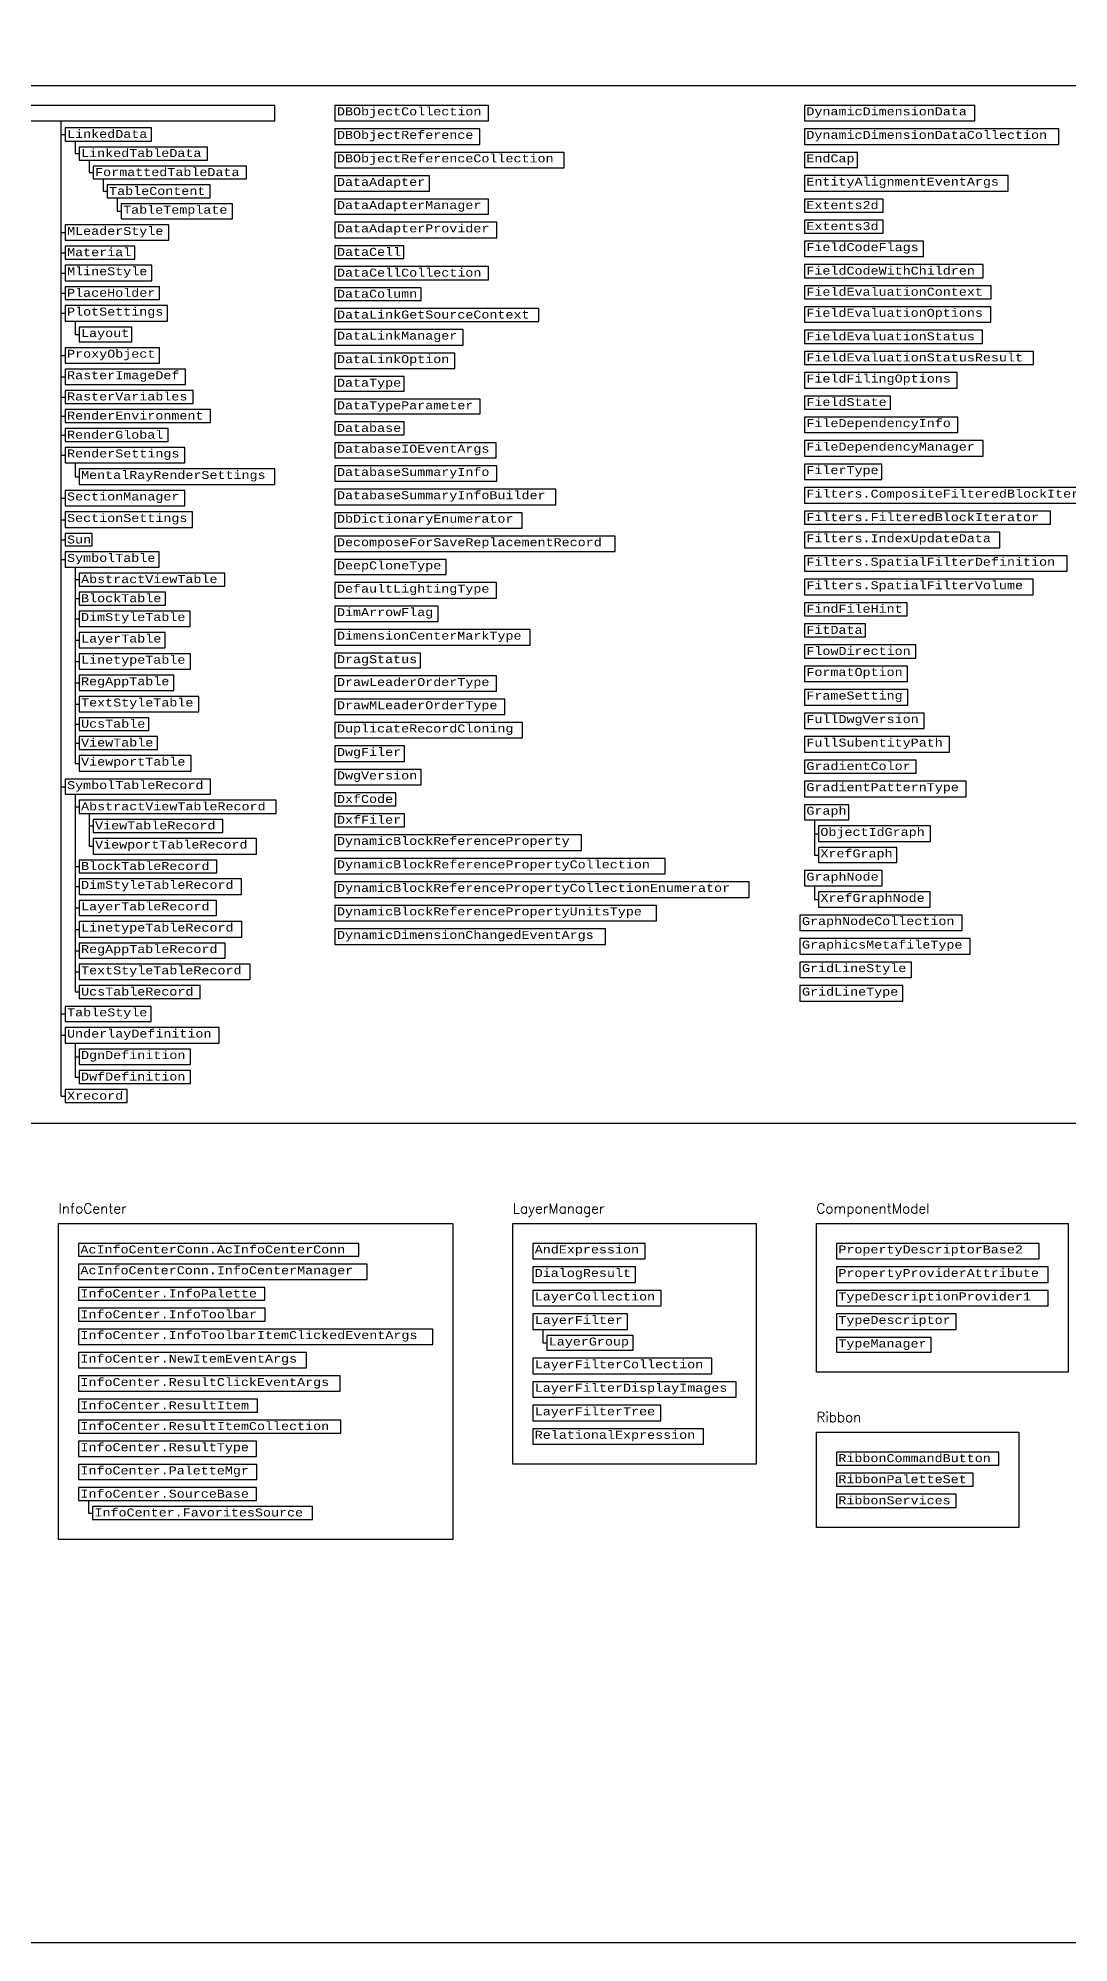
# Model space of a CAD drawing. Header units: inches. Extents: x 350 to 856, y -216 to 10.
# Drawn here: x 687.3 to 738.8, y -179.3 to -84.1 of the extents above; entities that cross this region are included whole.
import ezdxf

# ---------------------------------------------------------------- set-up
doc = ezdxf.new("R2010")
doc.units = ezdxf.units.IN
doc.header["$MEASUREMENT"] = 0
doc.layers.add('Managed', color=3, linetype='Continuous')
doc.layers.add('Raptor Managed', color=7, linetype='Continuous')
doc.styles.add('Categories', font='romanc.shx', dxfattribs={"height": 0.5})
doc.styles.add('PureManaged', font='COUR.TTF', dxfattribs={"height": 0.4})

msp = doc.modelspace()

# ---------------------------------------------------------------- linework, layer by layer
for p, q in [((688.417, -136.947), (688.417, -88.189)), ((688.417, -88.869), (688.617, -88.869)), ((689.117, -89.197), (689.117, -89.824)), ((689.117, -89.824), (689.317, -89.824)), ((689.817, -90.151), (689.817, -90.771)), ((689.817, -90.771), (690.017, -90.771)), ((690.517, -91.092), (690.517, -91.712)), ((690.517, -91.712), (690.717, -91.712)), ((691.217, -92.032), (691.217, -92.712)), ((691.217, -92.712), (691.417, -92.712)), ((688.417, -93.774), (688.617, -93.774)), ((688.417, -94.781), (688.617, -94.781)), ((688.417, -95.796), (688.617, -95.796)), ((688.417, -96.804), (688.617, -96.804)), ((688.417, -97.812), (688.617, -97.812)), ((689.117, -98.2), (689.117, -98.866)), ((689.117, -98.866), (689.317, -98.866)), ((688.417, -99.919), (688.617, -99.919)), ((688.417, -100.988), (688.617, -100.988)), ((688.417, -101.996), (688.617, -101.996)), ((688.417, -102.95), (688.617, -102.95)), ((688.417, -103.898), (688.617, -103.898)), ((688.417, -104.906), (688.617, -104.906)), ((689.117, -105.293), (689.117, -105.981)), ((689.117, -105.981), (689.317, -105.981)), ((688.417, -107.056), (688.617, -107.056)), ((688.417, -108.132), (688.617, -108.132)), ((688.417, -109.13), (688.617, -109.13)), ((688.417, -110.121), (688.617, -110.121)), ((689.117, -110.501), (689.117, -120.313)), ((689.117, -111.128), (689.317, -111.128)), ((689.117, -112.076), (689.317, -112.076)), ((689.117, -113.084), (689.317, -113.084)), ((689.117, -114.152), (689.317, -114.152)), ((689.117, -115.22), (689.317, -115.22)), ((689.117, -116.288), (689.317, -116.288)), ((689.117, -117.349), (689.317, -117.349)), ((689.117, -118.35), (689.317, -118.35)), ((689.117, -119.298), (689.317, -119.298)), ((689.117, -120.313), (689.317, -120.313)), ((688.417, -121.481), (688.617, -121.481)), ((689.117, -121.861), (689.117, -131.741)), ((689.117, -122.489), (689.317, -122.489)), ((689.817, -122.816), (689.817, -124.458)), ((689.817, -123.443), (690.017, -123.443)), ((726.056, -123.141), (726.056, -124.896)), ((689.817, -124.458), (690.017, -124.458)), ((726.056, -123.828), (726.256, -123.828)), ((689.117, -125.466), (689.317, -125.466)), ((726.056, -124.896), (726.256, -124.896)), ((689.117, -126.474), (689.317, -126.474)), ((726.056, -126.438), (726.056, -127.118)), ((689.117, -127.542), (689.317, -127.542)), ((726.056, -127.118), (726.256, -127.118)), ((689.117, -128.611), (689.317, -128.611)), ((689.117, -129.679), (689.317, -129.679)), ((689.117, -130.74), (689.317, -130.74)), ((689.117, -131.741), (689.317, -131.741)), ((688.417, -132.841), (688.617, -132.841)), ((688.417, -133.909), (688.617, -133.909)), ((689.117, -134.297), (689.117, -136)), ((689.117, -134.985), (689.317, -134.985)), ((689.117, -136), (689.317, -136)), ((688.417, -136.947), (688.617, -136.947)), ((712.484, -148.617), (712.484, -149.287)), ((712.484, -149.287), (712.684, -149.287)), ((689.786, -157.166), (689.786, -157.794)), ((689.786, -157.794), (689.986, -157.794))]:
    msp.add_line(p, q)
for points in [[(639.228, -86.413), (828.151, -86.413), (828.151, -138.315), (639.228, -138.315)], [(658.034, -87.413), (658.034, -88.189), (699.102, -88.189), (699.102, -87.413)], [(702.102, -87.413), (702.102, -88.189), (709.771, -88.189), (709.771, -87.413)], [(725.556, -87.413), (725.556, -88.189), (734.065, -88.189), (734.065, -87.413)], [(688.617, -88.542), (688.617, -89.197), (692.934, -89.197), (692.934, -88.542)], [(689.317, -89.497), (689.317, -90.151), (695.735, -90.151), (695.735, -89.497)], [(702.102, -88.589), (702.102, -89.364), (709.337, -89.364), (709.337, -88.589)], [(725.556, -88.589), (725.556, -89.364), (738.267, -89.364), (738.267, -88.589)], [(690.017, -90.451), (690.017, -91.092), (697.685, -91.092), (697.685, -90.451)], [(702.102, -89.764), (702.102, -90.539), (713.552, -90.539), (713.552, -89.764)], [(725.556, -89.764), (725.556, -90.525), (728.207, -90.525), (728.207, -89.764)], [(690.717, -91.392), (690.717, -92.032), (695.86, -92.032), (695.86, -91.392)], [(702.102, -90.939), (702.102, -91.701), (706.831, -91.701), (706.831, -90.939)], [(725.556, -90.925), (725.556, -91.701), (735.74, -91.701), (735.74, -90.925)], [(691.417, -92.332), (691.417, -93.093), (696.976, -93.093), (696.976, -92.332)], [(702.102, -92.101), (702.102, -92.862), (709.772, -92.862), (709.772, -92.101)], [(725.556, -92.101), (725.556, -92.751), (729.496, -92.751), (729.496, -92.101)], [(702.102, -93.262), (702.102, -94.037), (710.192, -94.037), (710.192, -93.262)], [(725.556, -93.151), (725.556, -93.802), (729.496, -93.802), (729.496, -93.151)], [(688.617, -93.393), (688.617, -94.154), (693.797, -94.154), (693.797, -93.393)], [(725.556, -94.202), (725.556, -94.977), (731.514, -94.977), (731.514, -94.202)], [(688.617, -94.454), (688.617, -95.109), (692.107, -95.109), (692.107, -94.454)], [(702.102, -94.437), (702.102, -95.077), (705.546, -95.077), (705.546, -94.437)], [(688.617, -95.409), (688.617, -96.184), (692.957, -96.184), (692.957, -95.409)], [(702.102, -95.477), (702.102, -96.132), (709.771, -96.132), (709.771, -95.477)], [(725.556, -95.377), (725.556, -96.032), (734.485, -96.032), (734.485, -95.377)], [(688.617, -96.484), (688.617, -97.124), (693.338, -97.124), (693.338, -96.484)], [(702.102, -96.532), (702.102, -97.172), (706.409, -97.172), (706.409, -96.532)], [(725.556, -96.432), (725.556, -97.086), (734.896, -97.086), (734.896, -96.432)], [(688.617, -97.424), (688.617, -98.2), (693.727, -98.2), (693.727, -97.424)], [(702.102, -97.572), (702.102, -98.227), (712.282, -98.227), (712.282, -97.572)], [(725.556, -97.486), (725.556, -98.262), (734.875, -98.262), (734.875, -97.486)], [(689.317, -98.5), (689.317, -99.232), (691.944, -99.232), (691.944, -98.5)], [(702.102, -98.627), (702.102, -99.402), (708.511, -99.402), (708.511, -98.627)], [(725.556, -98.662), (725.556, -99.317), (734.455, -99.317), (734.455, -98.662)], [(688.617, -99.532), (688.617, -100.307), (693.328, -100.307), (693.328, -99.532)], [(702.102, -99.802), (702.102, -100.578), (708.09, -100.578), (708.09, -99.802)], [(725.556, -99.717), (725.556, -100.371), (736.997, -100.371), (736.997, -99.717)], [(688.617, -100.607), (688.617, -101.368), (694.63, -101.368), (694.63, -100.607)], [(725.556, -100.771), (725.556, -101.547), (733.194, -101.547), (733.194, -100.771)], [(688.617, -101.668), (688.617, -102.323), (695.019, -102.323), (695.019, -101.668)], [(702.102, -100.978), (702.102, -101.71), (705.555, -101.71), (705.555, -100.978)], [(688.617, -102.623), (688.617, -103.278), (695.88, -103.278), (695.88, -102.623)], [(702.102, -102.11), (702.102, -102.842), (709.352, -102.842), (709.352, -102.11)], [(725.556, -101.947), (725.556, -102.601), (729.85, -102.601), (729.85, -101.947)], [(688.617, -103.578), (688.617, -104.218), (693.766, -104.218), (693.766, -103.578)], [(702.102, -103.242), (702.102, -103.882), (705.555, -103.882), (705.555, -103.242)], [(725.556, -103.001), (725.556, -103.777), (733.215, -103.777), (733.215, -103.001)], [(688.617, -104.518), (688.617, -105.293), (694.599, -105.293), (694.599, -104.518)], [(702.102, -104.282), (702.102, -105.043), (710.16, -105.043), (710.16, -104.282)], [(725.556, -104.177), (725.556, -104.952), (734.486, -104.952), (734.486, -104.177)], [(689.317, -105.593), (689.317, -106.369), (699.102, -106.369), (699.102, -105.593)], [(702.102, -105.443), (702.102, -106.204), (710.182, -106.204), (710.182, -105.443)], [(725.556, -105.352), (725.556, -106.128), (729.429, -106.128), (729.429, -105.352)], [(702.102, -106.604), (702.102, -107.379), (713.133, -107.379), (713.133, -106.604)], [(725.556, -106.528), (725.556, -107.303), (741.629, -107.303), (741.629, -106.528)], [(688.617, -106.669), (688.617, -107.444), (694.597, -107.444), (694.597, -106.669)], [(688.617, -107.744), (688.617, -108.519), (694.986, -108.519), (694.986, -107.744)], [(702.102, -107.779), (702.102, -108.555), (711.452, -108.555), (711.452, -107.779)], [(725.556, -107.703), (725.556, -108.358), (737.848, -108.358), (737.848, -107.703)], [(688.617, -108.819), (688.617, -109.44), (689.974, -109.44), (689.974, -108.819)], [(702.102, -108.955), (702.102, -109.716), (716.102, -109.716), (716.102, -108.955)], [(725.556, -108.758), (725.556, -109.533), (735.325, -109.533), (735.325, -108.758)], [(688.617, -109.74), (688.617, -110.501), (693.322, -110.501), (693.322, -109.74)], [(702.102, -110.116), (702.102, -110.877), (707.656, -110.877), (707.656, -110.116)], [(725.556, -109.933), (725.556, -110.708), (738.687, -110.708), (738.687, -109.933)], [(689.317, -110.801), (689.317, -111.456), (696.6, -111.456), (696.6, -110.801)], [(702.102, -111.277), (702.102, -112.052), (710.177, -112.052), (710.177, -111.277)], [(725.556, -111.108), (725.556, -111.884), (736.993, -111.884), (736.993, -111.108)], [(689.317, -111.756), (689.317, -112.396), (693.635, -112.396), (693.635, -111.756)], [(725.556, -112.284), (725.556, -112.938), (730.694, -112.938), (730.694, -112.284)], [(689.317, -112.696), (689.317, -113.471), (694.871, -113.471), (694.871, -112.696)], [(702.102, -112.452), (702.102, -113.228), (707.263, -113.228), (707.263, -112.452)], [(689.317, -113.771), (689.317, -114.532), (693.621, -114.532), (693.621, -113.771)], [(702.102, -113.628), (702.102, -114.403), (711.858, -114.403), (711.858, -113.628)], [(725.556, -113.338), (725.556, -113.993), (728.602, -113.993), (728.602, -113.338)], [(689.317, -114.832), (689.317, -115.608), (694.881, -115.608), (694.881, -114.832)], [(702.102, -114.803), (702.102, -115.544), (706.379, -115.544), (706.379, -114.803)], [(725.556, -114.393), (725.556, -115.048), (731.124, -115.048), (731.124, -114.393)], [(689.317, -115.908), (689.317, -116.669), (694.055, -116.669), (694.055, -115.908)], [(702.102, -115.944), (702.102, -116.705), (710.177, -116.705), (710.177, -115.944)], [(725.556, -115.448), (725.556, -116.223), (730.704, -116.223), (730.704, -115.448)], [(689.317, -116.969), (689.317, -117.73), (695.297, -117.73), (695.297, -116.969)], [(702.102, -117.105), (702.102, -117.866), (710.597, -117.866), (710.597, -117.105)], [(725.556, -116.623), (725.556, -117.399), (730.717, -117.399), (730.717, -116.623)], [(689.317, -118.03), (689.317, -118.67), (692.796, -118.67), (692.796, -118.03)], [(725.556, -117.799), (725.556, -118.574), (731.544, -118.574), (731.544, -117.799)], [(689.317, -118.97), (689.317, -119.625), (693.239, -119.625), (693.239, -118.97)], [(702.102, -118.266), (702.102, -119.042), (711.465, -119.042), (711.465, -118.266)], [(725.556, -118.974), (725.556, -119.749), (732.812, -119.749), (732.812, -118.974)], [(689.317, -119.925), (689.317, -120.7), (694.92, -120.7), (694.92, -119.925)], [(702.102, -119.442), (702.102, -120.217), (705.57, -120.217), (705.57, -119.442)], [(702.102, -120.617), (702.102, -121.392), (706.409, -121.392), (706.409, -120.617)], [(725.556, -120.149), (725.556, -120.804), (731.135, -120.804), (731.135, -120.149)], [(688.617, -121.1), (688.617, -121.861), (695.885, -121.861), (695.885, -121.1)], [(702.102, -121.792), (702.102, -122.433), (705.135, -122.433), (705.135, -121.792)], [(725.556, -121.204), (725.556, -121.979), (733.642, -121.979), (733.642, -121.204)], [(689.317, -122.161), (689.317, -122.816), (699.164, -122.816), (699.164, -122.161)], [(702.102, -122.833), (702.102, -123.488), (705.57, -123.488), (705.57, -122.833)], [(725.556, -122.379), (725.556, -123.141), (727.781, -123.141), (727.781, -122.379)], [(690.017, -123.116), (690.017, -123.771), (696.503, -123.771), (696.503, -123.116)], [(726.256, -123.441), (726.256, -124.216), (731.85, -124.216), (731.85, -123.441)], [(690.017, -124.071), (690.017, -124.846), (698.183, -124.846), (698.183, -124.071)], [(702.102, -123.888), (702.102, -124.663), (714.415, -124.663), (714.415, -123.888)], [(726.256, -124.516), (726.256, -125.277), (730.178, -125.277), (730.178, -124.516)], [(689.317, -125.146), (689.317, -125.786), (696.198, -125.786), (696.198, -125.146)], [(702.102, -125.063), (702.102, -125.838), (718.594, -125.838), (718.594, -125.063)], [(725.556, -125.677), (725.556, -126.438), (729.44, -126.438), (729.44, -125.677)], [(689.317, -126.086), (689.317, -126.862), (697.435, -126.862), (697.435, -126.086)], [(702.102, -126.238), (702.102, -127.014), (722.797, -127.014), (722.797, -126.238)], [(689.317, -127.162), (689.317, -127.923), (696.184, -127.923), (696.184, -127.162)], [(702.102, -127.414), (702.102, -128.189), (718.16, -128.189), (718.16, -127.414)], [(726.256, -126.738), (726.256, -127.499), (731.837, -127.499), (731.837, -126.738)], [(689.317, -128.223), (689.317, -128.998), (697.445, -128.998), (697.445, -128.223)], [(725.336, -127.899), (725.336, -128.674), (733.436, -128.674), (733.436, -127.899)], [(689.317, -129.298), (689.317, -130.059), (696.618, -130.059), (696.618, -129.298)], [(702.102, -128.589), (702.102, -129.364), (715.623, -129.364), (715.623, -128.589)], [(725.336, -129.074), (725.336, -129.85), (733.842, -129.85), (733.842, -129.074)], [(689.317, -130.359), (689.317, -131.12), (697.86, -131.12), (697.86, -130.359)], [(725.336, -130.25), (725.336, -131.025), (730.901, -131.025), (730.901, -130.25)], [(689.317, -131.42), (689.317, -132.061), (695.359, -132.061), (695.359, -131.42)], [(725.336, -131.425), (725.336, -132.201), (730.481, -132.201), (730.481, -131.425)], [(688.617, -132.461), (688.617, -133.222), (692.916, -133.222), (692.916, -132.461)], [(688.617, -133.522), (688.617, -134.297), (696.311, -134.297), (696.311, -133.522)], [(689.317, -134.597), (689.317, -135.372), (694.885, -135.372), (694.885, -134.597)], [(689.317, -135.672), (689.317, -136.327), (694.885, -136.327), (694.885, -135.672)], [(688.617, -136.627), (688.617, -137.268), (691.719, -137.268), (691.719, -136.627)], [(688.286, -143.315), (707.984, -143.315), (707.984, -159.121), (688.286, -159.121)], [(710.984, -143.315), (723.153, -143.315), (723.153, -155.359), (710.984, -155.359)], [(726.153, -143.315), (738.742, -143.315), (738.742, -150.749), (726.153, -150.749)], [(689.286, -144.315), (689.286, -144.956), (703.29, -144.956), (703.29, -144.315)], [(711.984, -144.315), (711.984, -145.091), (717.6, -145.091), (717.6, -144.315)], [(727.153, -144.315), (727.153, -145.091), (737.292, -145.091), (737.292, -144.315)], [(689.286, -145.356), (689.286, -146.117), (703.708, -146.117), (703.708, -145.356)], [(711.984, -145.491), (711.984, -146.266), (717.122, -146.266), (717.122, -145.491)], [(727.153, -145.491), (727.153, -146.266), (737.742, -146.266), (737.742, -145.491)], [(689.286, -146.517), (689.286, -147.157), (698.597, -147.157), (698.597, -146.517)], [(689.286, -147.557), (689.286, -148.197), (698.612, -148.197), (698.612, -147.557)], [(711.984, -146.666), (711.984, -147.441), (718.402, -147.441), (718.402, -146.666)], [(727.153, -146.666), (727.153, -147.441), (737.73, -147.441), (737.73, -146.666)], [(711.984, -147.841), (711.984, -148.617), (716.723, -148.617), (716.723, -147.841)], [(727.153, -147.841), (727.153, -148.617), (733.147, -148.617), (733.147, -147.841)], [(689.286, -148.597), (689.286, -149.373), (706.984, -149.373), (706.984, -148.597)], [(712.684, -148.917), (712.684, -149.658), (717.001, -149.658), (717.001, -148.917)], [(727.153, -149.017), (727.153, -149.749), (731.887, -149.749), (731.887, -149.017)], [(689.286, -149.773), (689.286, -150.534), (700.681, -150.534), (700.681, -149.773)], [(711.984, -150.058), (711.984, -150.833), (720.923, -150.833), (720.923, -150.058)], [(689.286, -150.934), (689.286, -151.709), (702.362, -151.709), (702.362, -150.934)], [(711.984, -151.233), (711.984, -152.009), (722.153, -152.009), (722.153, -151.233)], [(689.286, -152.109), (689.286, -152.749), (698.226, -152.749), (698.226, -152.109)], [(689.286, -153.149), (689.286, -153.804), (702.392, -153.804), (702.392, -153.149)], [(711.984, -152.409), (711.984, -153.184), (718.388, -153.184), (718.388, -152.409)], [(689.286, -154.204), (689.286, -154.965), (698.177, -154.965), (698.177, -154.204)], [(711.984, -153.584), (711.984, -154.359), (720.517, -154.359), (720.517, -153.584)], [(727.153, -154.749), (727.153, -155.403), (735.266, -155.403), (735.266, -154.749)], [(689.286, -155.365), (689.286, -156.126), (698.192, -156.126), (698.192, -155.365)], [(727.153, -155.803), (727.153, -156.458), (733.996, -156.458), (733.996, -155.803)], [(689.286, -156.526), (689.286, -157.166), (698.177, -157.166), (698.177, -156.526)], [(727.153, -156.858), (727.153, -157.513), (733.135, -157.513), (733.135, -156.858)], [(689.986, -157.466), (689.986, -158.121), (700.978, -158.121), (700.978, -157.466)]]:
    msp.add_lwpolyline(points, close=True)
at = {"layer": 'Raptor Managed'}
for points in [[(637.228, 0.1), (855.536, 0.1), (855.536, -179.287), (637.228, -179.287)], [(726.153, -153.749), (736.266, -153.749), (736.266, -158.513), (726.153, -158.513)]]:
    msp.add_lwpolyline(points, close=True, dxfattribs=at)

# ---------------------------------------------------------------- texts
at = {"color": 1, "char_height": 0.5, "attachment_point": 1, "style": 'Categories'}
for s, insert, width in [('InfoCenter', (688.286, -142.315), 1.91908), ('LayerManager', (710.984, -142.315), 5.48556), ('ComponentModel', (726.153, -142.315), 5.29462)]:
    msp.add_mtext(s, dxfattribs=dict(at, insert=insert, width=width))
at = {"color": 3, "char_height": 0.4, "attachment_point": 1}
for s, insert in [('{\\Fcourier new;RibbonCommandButton}', (727.253, -154.849)), ('{\\Fcourier new;RibbonPaletteSet}', (727.253, -155.903)), ('{\\Fcourier new;RibbonServices}', (727.253, -156.958))]:
    msp.add_mtext(s, dxfattribs=dict(at, insert=insert))
at = {"layer": 'Managed', "char_height": 0.4, "attachment_point": 1, "style": 'PureManaged'}
for s, insert in [('{\\Fcourier new;DBObjectCollection}', (702.202, -87.513)), ('{\\Fcourier new;DynamicDimensionData}', (725.656, -87.513)), ('{\\Fcourier new;LinkedData}', (688.717, -88.642)), ('{\\Fcourier new;DBObjectReference}', (702.202, -88.689)), ('{\\Fcourier new;DynamicDimensionDataCollection}', (725.656, -88.689)), ('{\\Fcourier new;LinkedTableData}', (689.417, -89.597)), ('{\\Fcourier new;DBObjectReferenceCollection}', (702.202, -89.864)), ('{\\Fcourier new;EndCap}', (725.656, -89.864)), ('{\\Fcourier new;FormattedTableData}', (690.117, -90.551)), ('{\\Fcourier new;DataAdapter}', (702.202, -91.039)), ('{\\Fcourier new;EntityAlignmentEventArgs}', (725.656, -91.025)), ('{\\Fcourier new;TableContent}', (690.817, -91.492)), ('{\\Fcourier new;DataAdapterManager}', (702.202, -92.201)), ('{\\Fcourier new;Extents2d}', (725.656, -92.201)), ('{\\Fcourier new;TableTemplate}', (691.517, -92.432)), ('{\\Fcourier new;DataAdapterProvider}', (702.202, -93.362)), ('{\\Fcourier new;Extents3d}', (725.656, -93.251)), ('{\\Fcourier new;MLeaderStyle}', (688.717, -93.493)), ('{\\Fcourier new;FieldCodeFlags}', (725.656, -94.302)), ('{\\Fcourier new;Material}', (688.717, -94.554)), ('{\\Fcourier new;DataCell}', (702.202, -94.537)), ('{\\Fcourier new;MlineStyle}', (688.717, -95.509)), ('{\\Fcourier new;DataCellCollection}', (702.202, -95.577)), ('{\\Fcourier new;FieldCodeWithChildren}', (725.656, -95.477)), ('{\\Fcourier new;PlaceHolder}', (688.717, -96.584)), ('{\\Fcourier new;DataColumn}', (702.202, -96.632)), ('{\\Fcourier new;FieldEvaluationContext}', (725.656, -96.532)), ('{\\Fcourier new;PlotSettings}', (688.717, -97.524)), ('{\\Fcourier new;DataLinkGetSourceContext}', (702.202, -97.672)), ('{\\Fcourier new;FieldEvaluationOptions}', (725.656, -97.586)), ('{\\Fcourier new;Layout}', (689.417, -98.6)), ('{\\Fcourier new;DataLinkManager}', (702.202, -98.727)), ('{\\Fcourier new;FieldEvaluationStatus}', (725.656, -98.762)), ('{\\Fcourier new;ProxyObject}', (688.717, -99.632)), ('{\\Fcourier new;DataLinkOption}', (702.202, -99.902)), ('{\\Fcourier new;FieldEvaluationStatusResult}', (725.656, -99.817)), ('{\\Fcourier new;RasterImageDef}', (688.717, -100.707)), ('{\\Fcourier new;FieldFilingOptions}', (725.656, -100.871)), ('{\\Fcourier new;RasterVariables}', (688.717, -101.768)), ('{\\Fcourier new;DataType}', (702.202, -101.078)), ('{\\Fcourier new;RenderEnvironment}', (688.717, -102.723)), ('{\\Fcourier new;DataTypeParameter}', (702.202, -102.21)), ('{\\Fcourier new;FieldState}', (725.656, -102.047)), ('{\\Fcourier new;RenderGlobal}', (688.717, -103.678)), ('{\\Fcourier new;Database}', (702.202, -103.342)), ('{\\Fcourier new;FileDependencyInfo}', (725.656, -103.101)), ('{\\Fcourier new;RenderSettings}', (688.717, -104.618)), ('{\\Fcourier new;DatabaseIOEventArgs}', (702.202, -104.382)), ('{\\Fcourier new;FileDependencyManager}', (725.656, -104.277)), ('{\\Fcourier new;MentalRayRenderSettings}', (689.417, -105.693)), ('{\\Fcourier new;DatabaseSummaryInfo}', (702.202, -105.543)), ('{\\Fcourier new;FilerType}', (725.656, -105.452)), ('{\\Fcourier new;DatabaseSummaryInfoBuilder}', (702.202, -106.704)), ('{\\Fcourier new;Filters.CompositeFilteredBlockIterator}', (725.656, -106.628)), ('{\\Fcourier new;SectionManager}', (688.717, -106.769)), ('{\\Fcourier new;SectionSettings}', (688.717, -107.844)), ('{\\Fcourier new;DbDictionaryEnumerator}', (702.202, -107.879)), ('{\\Fcourier new;Filters.FilteredBlockIterator}', (725.656, -107.803)), ('{\\Fcourier new;Sun}', (688.717, -108.919)), ('{\\Fcourier new;DecomposeForSaveReplacementRecord}', (702.202, -109.055)), ('{\\Fcourier new;Filters.IndexUpdateData}', (725.656, -108.858)), ('{\\Fcourier new;SymbolTable}', (688.717, -109.84)), ('{\\Fcourier new;DeepCloneType}', (702.202, -110.216)), ('{\\Fcourier new;Filters.SpatialFilterDefinition}', (725.656, -110.033)), ('{\\Fcourier new;AbstractViewTable}', (689.417, -110.901)), ('{\\Fcourier new;DefaultLightingType}', (702.202, -111.377)), ('{\\Fcourier new;Filters.SpatialFilterVolume}', (725.656, -111.208)), ('{\\Fcourier new;BlockTable}', (689.417, -111.856)), ('{\\Fcourier new;FindFileHint}', (725.656, -112.384)), ('{\\Fcourier new;DimStyleTable}', (689.417, -112.796)), ('{\\Fcourier new;DimArrowFlag}', (702.202, -112.552)), ('{\\Fcourier new;LayerTable}', (689.417, -113.871)), ('{\\Fcourier new;DimensionCenterMarkType}', (702.202, -113.728)), ('{\\Fcourier new;FitData}', (725.656, -113.438)), ('{\\Fcourier new;LinetypeTable}', (689.417, -114.932)), ('{\\Fcourier new;DragStatus}', (702.202, -114.903)), ('{\\Fcourier new;FlowDirection}', (725.656, -114.493)), ('{\\Fcourier new;RegAppTable}', (689.417, -116.008)), ('{\\Fcourier new;DrawLeaderOrderType}', (702.202, -116.044)), ('{\\Fcourier new;FormatOption}', (725.656, -115.548)), ('{\\Fcourier new;TextStyleTable}', (689.417, -117.069)), ('{\\Fcourier new;FrameSetting}', (725.656, -116.723)), ('{\\Fcourier new;UcsTable}', (689.417, -118.13)), ('{\\Fcourier new;DrawMLeaderOrderType}', (702.202, -117.205)), ('{\\Fcourier new;FullDwgVersion}', (725.656, -117.899)), ('{\\Fcourier new;ViewTable}', (689.417, -119.07)), ('{\\Fcourier new;DuplicateRecordCloning}', (702.202, -118.366)), ('{\\Fcourier new;FullSubentityPath}', (725.656, -119.074)), ('{\\Fcourier new;ViewportTable}', (689.417, -120.025)), ('{\\Fcourier new;DwgFiler}', (702.202, -119.542)), ('{\\Fcourier new;DwgVersion}', (702.202, -120.717)), ('{\\Fcourier new;GradientColor}', (725.656, -120.249)), ('{\\Fcourier new;SymbolTableRecord}', (688.717, -121.2)), ('{\\Fcourier new;DxfCode}', (702.202, -121.892)), ('{\\Fcourier new;GradientPatternType}', (725.656, -121.304)), ('{\\Fcourier new;AbstractViewTableRecord}', (689.417, -122.261)), ('{\\Fcourier new;Graph}', (725.656, -122.479)), ('{\\Fcourier new;ViewTableRecord}', (690.117, -123.216)), ('{\\Fcourier new;DxfFiler}', (702.202, -122.933)), ('{\\Fcourier new;ObjectIdGraph}', (726.356, -123.541)), ('{\\Fcourier new;ViewportTableRecord}', (690.117, -124.171)), ('{\\Fcourier new;DynamicBlockReferenceProperty}', (702.202, -123.988)), ('{\\Fcourier new;XrefGraph}', (726.356, -124.616)), ('{\\Fcourier new;BlockTableRecord}', (689.417, -125.246)), ('{\\Fcourier new;DynamicBlockReferencePropertyCollection}', (702.202, -125.163)), ('{\\Fcourier new;DimStyleTableRecord}', (689.417, -126.186)), ('{\\Fcourier new;DynamicBlockReferencePropertyCollectionEnumerator}', (702.202, -126.338)), ('{\\Fcourier new;GraphNode}', (725.656, -125.777)), ('{\\Fcourier new;LayerTableRecord}', (689.417, -127.262)), ('{\\Fcourier new;DynamicBlockReferencePropertyUnitsType}', (702.202, -127.514)), ('{\\Fcourier new;XrefGraphNode}', (726.356, -126.838)), ('{\\Fcourier new;LinetypeTableRecord}', (689.417, -128.323)), ('{\\Fcourier new;GraphNodeCollection}', (725.436, -127.999)), ('{\\Fcourier new;RegAppTableRecord}', (689.417, -129.398)), ('{\\Fcourier new;DynamicDimensionChangedEventArgs}', (702.202, -128.689)), ('{\\Fcourier new;GraphicsMetafileType}', (725.436, -129.174)), ('{\\Fcourier new;TextStyleTableRecord}', (689.417, -130.459)), ('{\\Fcourier new;GridLineStyle}', (725.436, -130.35)), ('{\\Fcourier new;UcsTableRecord}', (689.417, -131.52)), ('{\\Fcourier new;GridLineType}', (725.436, -131.525)), ('{\\Fcourier new;TableStyle}', (688.717, -132.561)), ('{\\Fcourier new;UnderlayDefinition}', (688.717, -133.622)), ('{\\Fcourier new;DgnDefinition}', (689.417, -134.697)), ('{\\Fcourier new;DwfDefinition}', (689.417, -135.772)), ('{\\Fcourier new;Xrecord}', (688.717, -136.727)), ('{\\Fcourier new|c0;AcInfoCenterConn.AcInfoCenterConn}', (689.386, -144.415)), ('{\\Fcourier new;AndExpression}', (712.084, -144.415)), ('{\\Fcourier new|c0;PropertyDescriptorBase2}', (727.253, -144.415)), ('{\\Fcourier new|c0;AcInfoCenterConn.InfoCenterManager}', (689.386, -145.456)), ('{\\Fcourier new;DialogResult}', (712.084, -145.591)), ('{\\Fcourier new;PropertyProviderAttribute}', (727.253, -145.591)), ('{\\Fcourier new;InfoCenter.InfoPalette}', (689.386, -146.617)), ('{\\Fcourier new;LayerCollection}', (712.084, -146.766)), ('{\\Fcourier new|c0;TypeDescriptionProvider1}', (727.253, -146.766)), ('{\\Fcourier new;InfoCenter.InfoToolbar}', (689.386, -147.657)), ('{\\Fcourier new;LayerFilter}', (712.084, -147.941)), ('{\\Fcourier new;TypeDescriptor}', (727.253, -147.941)), ('{\\Fcourier new;InfoCenter.InfoToolbarItemClickedEventArgs}', (689.386, -148.697)), ('{\\Fcourier new;LayerGroup}', (712.784, -149.017)), ('{\\Fcourier new;TypeManager}', (727.253, -149.117)), ('{\\Fcourier new;InfoCenter.NewItemEventArgs}', (689.386, -149.873)), ('{\\Fcourier new;LayerFilterCollection}', (712.084, -150.158)), ('{\\Fcourier new;InfoCenter.ResultClickEventArgs}', (689.386, -151.047)), ('{\\Fcourier new;LayerFilterDisplayImages}', (712.084, -151.333)), ('{\\Fcourier new;InfoCenter.ResultItem}', (689.386, -152.209)), ('{\\Fcourier new;InfoCenter.ResultItemCollection}', (689.386, -153.249)), ('{\\Fcourier new;LayerFilterTree}', (712.084, -152.509)), ('{\\Fcourier new;InfoCenter.ResultType}', (689.386, -154.304)), ('{\\Fcourier new;RelationalExpression}', (712.084, -153.684)), ('{\\Fcourier new;InfoCenter.PaletteMgr}', (689.386, -155.465)), ('{\\Fcourier new;InfoCenter.SourceBase}', (689.386, -156.626)), ('{\\Fcourier new;InfoCenter.FavoritesSource}', (690.086, -157.566))]:
    msp.add_mtext(s, dxfattribs=dict(at, insert=insert))
at = {"layer": 'Raptor Managed', "color": 1, "insert": (726.153, -152.749), "char_height": 0.5, "width": 6.60759, "attachment_point": 1, "style": 'Categories'}
msp.add_mtext('Ribbon', dxfattribs=at)

doc.saveas('drawing.dxf')
